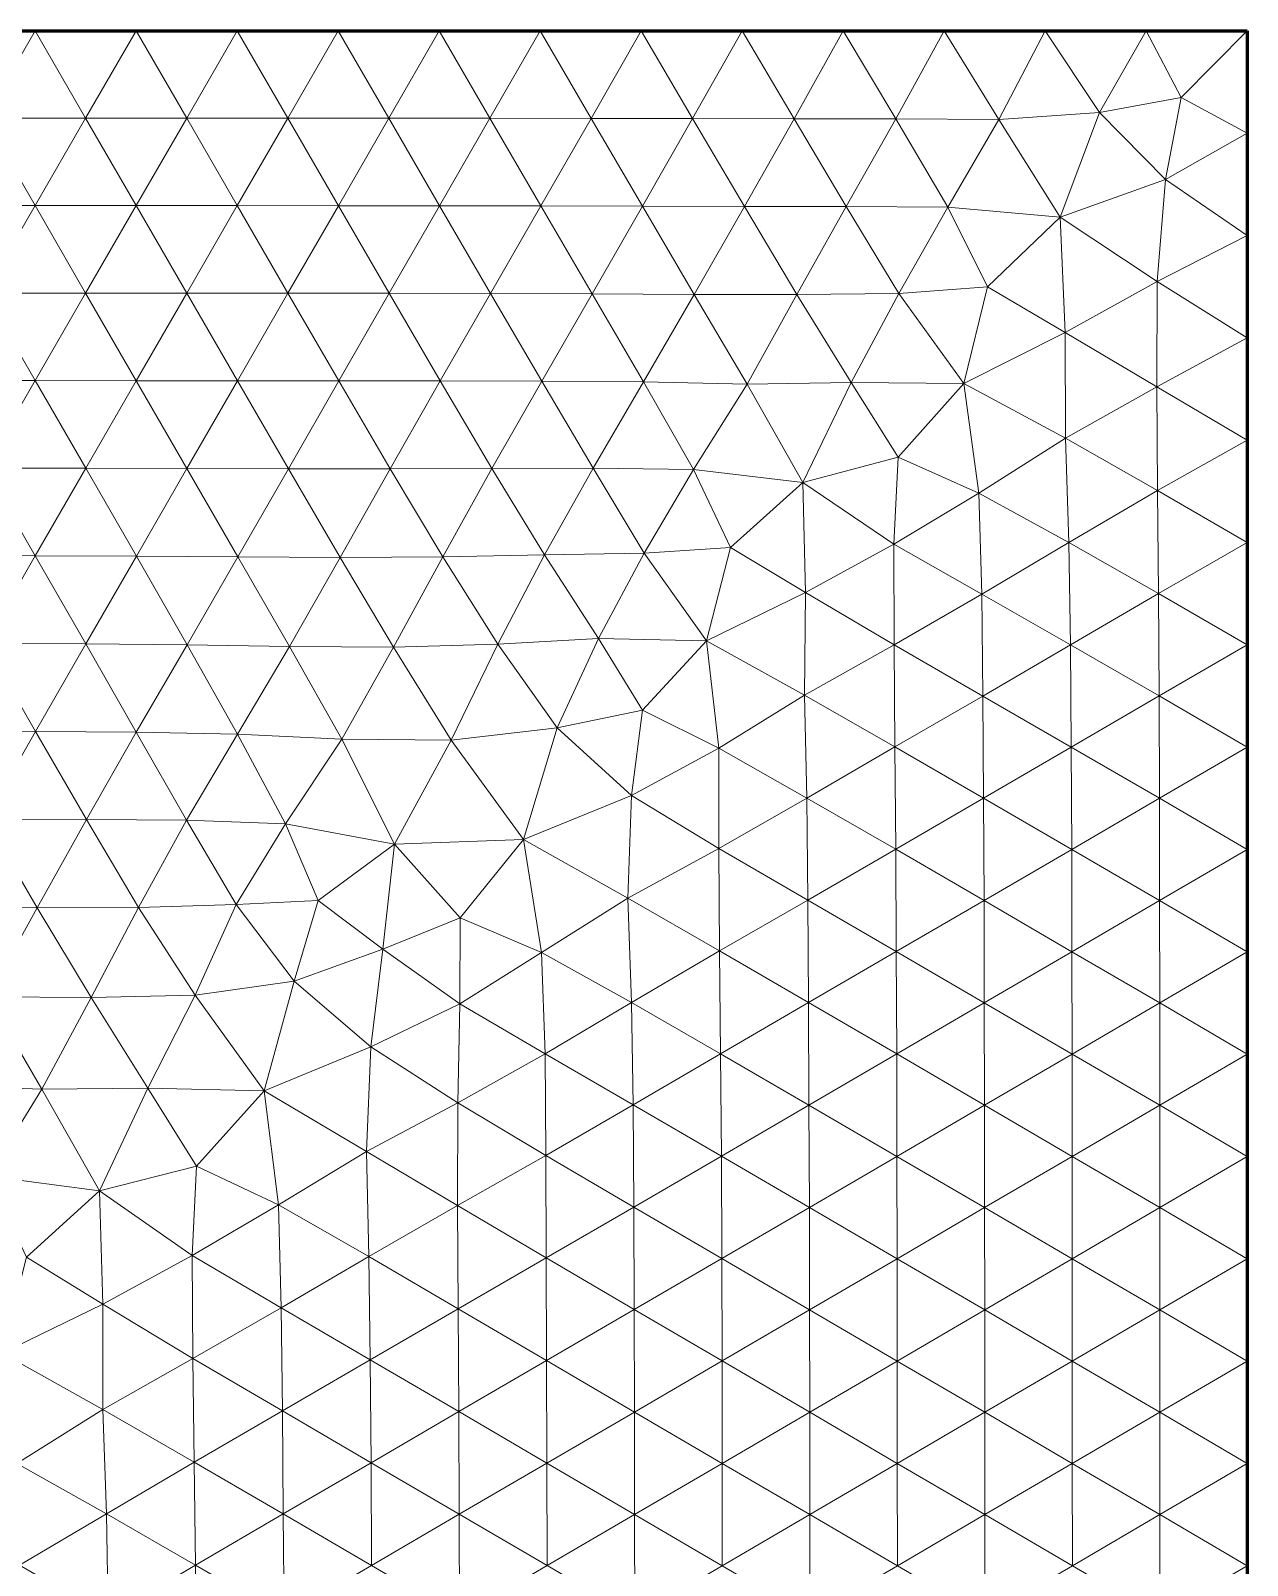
# Model space of a CAD drawing. Extents: x 1.2 to 53.9, y -43.5 to 3.2.
# Drawn here: x 42 to 44.409, y -26.299 to -23.259 of the extents above; entities that cross this region are included whole.
import ezdxf

# ---------------------------------------------------------------- set-up
doc = ezdxf.new("R2010")
doc.units = 0
doc.header["$MEASUREMENT"] = 0
doc.layers.add('layer', color=7, linetype='Continuous')

msp = doc.modelspace()

# ---------------------------------------------------------------- linework, layer by layer
at = {"color": 1, "lineweight": 60}
for p, q in [((31.4091, -23.259), (44.4091, -23.259)), ((44.4091, -23.259), (44.4091, -35.759))]:
    msp.add_line(p, q, dxfattribs=at)
at = {"layer": 'layer', "color": 47, "lineweight": 9}
for points in [[(42.0091, -23.259), (41.8091, -23.259), (41.9091, -23.4323)], [(42.1091, -23.4323), (42.0091, -23.259), (41.9091, -23.4323)], [(42.2091, -23.259), (42.0091, -23.259), (42.1091, -23.4323)], [(42.3092, -23.4323), (42.2091, -23.259), (42.1091, -23.4323)], [(42.4091, -23.259), (42.2091, -23.259), (42.3092, -23.4323)], [(42.5092, -23.4323), (42.4091, -23.259), (42.3092, -23.4323)], [(42.6091, -23.259), (42.4091, -23.259), (42.5092, -23.4323)], [(42.7094, -23.4324), (42.6091, -23.259), (42.5092, -23.4323)], [(42.8091, -23.259), (42.6091, -23.259), (42.7094, -23.4324)], [(42.9096, -23.4325), (42.8091, -23.259), (42.7094, -23.4324)], [(43.0091, -23.259), (42.8091, -23.259), (42.9096, -23.4325)], [(43.11, -23.4327), (43.0091, -23.259), (42.9096, -23.4325)], [(43.2091, -23.259), (43.0091, -23.259), (43.11, -23.4327)], [(43.3107, -23.433), (43.2091, -23.259), (43.11, -23.4327)], [(43.4091, -23.259), (43.2091, -23.259), (43.3107, -23.433)], [(43.5117, -23.4333), (43.4091, -23.259), (43.3107, -23.433)], [(43.6091, -23.259), (43.4091, -23.259), (43.5117, -23.4333)], [(43.7131, -23.4338), (43.6091, -23.259), (43.5117, -23.4333)], [(43.8091, -23.259), (43.6091, -23.259), (43.7131, -23.4338)], [(43.9173, -23.4351), (43.8091, -23.259), (43.7131, -23.4338)], [(44.0091, -23.259), (43.8091, -23.259), (43.9173, -23.4351)], [(44.1167, -23.4212), (44.0091, -23.259), (43.9173, -23.4351)], [(44.2091, -23.259), (44.0091, -23.259), (44.1167, -23.4212)], [(44.2783, -23.3911), (44.2091, -23.259), (44.1167, -23.4212)], [(44.4091, -23.259), (44.2091, -23.259), (44.2783, -23.3911)], [(44.4091, -23.4617), (44.4091, -23.259), (44.2783, -23.3911)], [(44.2472, -23.5539), (44.2783, -23.3911), (44.1167, -23.4212)], [(44.2472, -23.5539), (44.4091, -23.4617), (44.2783, -23.3911)], [(42.0091, -23.6055), (41.9091, -23.4323), (41.8091, -23.6055)], [(42.1091, -23.4323), (41.9091, -23.4323), (42.0091, -23.6055)], [(42.2092, -23.6056), (42.1091, -23.4323), (42.0091, -23.6055)], [(42.3092, -23.4323), (42.1091, -23.4323), (42.2092, -23.6056)], [(42.4093, -23.6056), (42.3092, -23.4323), (42.2092, -23.6056)], [(42.5092, -23.4323), (42.3092, -23.4323), (42.4093, -23.6056)], [(42.6095, -23.6057), (42.5092, -23.4323), (42.4093, -23.6056)], [(42.7094, -23.4324), (42.5092, -23.4323), (42.6095, -23.6057)], [(42.8099, -23.6058), (42.7094, -23.4324), (42.6095, -23.6057)], [(42.9096, -23.4325), (42.7094, -23.4324), (42.8099, -23.6058)], [(43.0105, -23.6061), (42.9096, -23.4325), (42.8099, -23.6058)], [(43.11, -23.4327), (42.9096, -23.4325), (43.0105, -23.6061)], [(43.2116, -23.6067), (43.11, -23.4327), (43.0105, -23.6061)], [(43.3107, -23.433), (43.11, -23.4327), (43.2116, -23.6067)], [(43.4133, -23.6072), (43.3107, -23.433), (43.2116, -23.6067)], [(43.5117, -23.4333), (43.3107, -23.433), (43.4133, -23.6072)], [(43.6151, -23.6074), (43.5117, -23.4333), (43.4133, -23.6072)], [(43.7131, -23.4338), (43.5117, -23.4333), (43.6151, -23.6074)], [(43.8164, -23.6086), (43.7131, -23.4338), (43.6151, -23.6074)], [(43.9173, -23.4351), (43.7131, -23.4338), (43.8164, -23.6086)], [(44.0389, -23.6285), (43.9173, -23.4351), (43.8164, -23.6086)], [(44.1167, -23.4212), (43.9173, -23.4351), (44.0389, -23.6285)], [(44.0389, -23.6285), (44.2472, -23.5539), (44.1167, -23.4212)], [(44.4091, -23.6644), (44.4091, -23.4617), (44.2472, -23.5539)], [(44.2306, -23.7559), (44.2472, -23.5539), (44.0389, -23.6285)], [(44.2306, -23.7559), (44.4091, -23.6644), (44.2472, -23.5539)], [(42.0091, -23.6055), (41.8091, -23.6055), (41.9091, -23.7788)], [(42.1092, -23.7788), (42.0091, -23.6055), (41.9091, -23.7788)], [(42.2092, -23.6056), (42.0091, -23.6055), (42.1092, -23.7788)], [(42.3093, -23.779), (42.2092, -23.6056), (42.1092, -23.7788)], [(42.4093, -23.6056), (42.2092, -23.6056), (42.3093, -23.779)], [(42.5096, -23.7791), (42.4093, -23.6056), (42.3093, -23.779)], [(42.6095, -23.6057), (42.4093, -23.6056), (42.5096, -23.7791)], [(42.7101, -23.7792), (42.6095, -23.6057), (42.5096, -23.7791)], [(42.8099, -23.6058), (42.6095, -23.6057), (42.7101, -23.7792)], [(42.9108, -23.7794), (42.8099, -23.6058), (42.7101, -23.7792)], [(43.0105, -23.6061), (42.8099, -23.6058), (42.9108, -23.7794)], [(43.112, -23.7801), (43.0105, -23.6061), (42.9108, -23.7794)], [(43.2116, -23.6067), (43.0105, -23.6061), (43.112, -23.7801)], [(43.3142, -23.7815), (43.2116, -23.6067), (43.112, -23.7801)], [(43.4133, -23.6072), (43.2116, -23.6067), (43.3142, -23.7815)], [(43.5174, -23.7817), (43.4133, -23.6072), (43.3142, -23.7815)], [(43.6151, -23.6074), (43.4133, -23.6072), (43.5174, -23.7817)], [(43.7193, -23.7796), (43.6151, -23.6074), (43.5174, -23.7817)], [(43.8164, -23.6086), (43.6151, -23.6074), (43.7193, -23.7796)], [(43.8944, -23.7664), (43.8164, -23.6086), (43.7193, -23.7796)], [(44.0389, -23.6285), (43.8164, -23.6086), (43.8944, -23.7664)], [(44.0487, -23.8567), (44.0389, -23.6285), (43.8944, -23.7664)], [(44.0487, -23.8567), (44.2306, -23.7559), (44.0389, -23.6285)], [(44.4091, -23.8671), (44.4091, -23.6644), (44.2306, -23.7559)], [(43.8478, -23.9578), (43.8944, -23.7664), (43.7193, -23.7796)], [(43.8478, -23.9578), (44.0487, -23.8567), (43.8944, -23.7664)], [(44.2297, -23.9643), (44.2306, -23.7559), (44.0487, -23.8567)], [(44.2297, -23.9643), (44.4091, -23.8671), (44.2306, -23.7559)], [(42.0092, -23.9521), (41.9091, -23.7788), (41.8091, -23.952)], [(42.1092, -23.7788), (41.9091, -23.7788), (42.0092, -23.9521)], [(42.2093, -23.9524), (42.1092, -23.7788), (42.0092, -23.9521)], [(42.3093, -23.779), (42.1092, -23.7788), (42.2093, -23.9524)], [(42.4098, -23.9526), (42.3093, -23.779), (42.2093, -23.9524)], [(42.5096, -23.7791), (42.3093, -23.779), (42.4098, -23.9526)], [(42.6105, -23.9528), (42.5096, -23.7791), (42.4098, -23.9526)], [(42.7101, -23.7792), (42.5096, -23.7791), (42.6105, -23.9528)], [(42.8114, -23.9527), (42.7101, -23.7792), (42.6105, -23.9528)], [(42.9108, -23.7794), (42.7101, -23.7792), (42.8114, -23.9527)], [(43.0123, -23.9529), (42.9108, -23.7794), (42.8114, -23.9527)], [(43.112, -23.7801), (42.9108, -23.7794), (43.0123, -23.9529)], [(43.2137, -23.9545), (43.112, -23.7801), (43.0123, -23.9529)], [(43.3142, -23.7815), (43.112, -23.7801), (43.2137, -23.9545)], [(43.4186, -23.9592), (43.3142, -23.7815), (43.2137, -23.9545)], [(43.5174, -23.7817), (43.3142, -23.7815), (43.4186, -23.9592)], [(43.6251, -23.9559), (43.5174, -23.7817), (43.4186, -23.9592)], [(43.7193, -23.7796), (43.5174, -23.7817), (43.6251, -23.9559)], [(43.8478, -23.9578), (43.7193, -23.7796), (43.6251, -23.9559)], [(44.0489, -24.0662), (44.0487, -23.8567), (43.8478, -23.9578)], [(44.0489, -24.0662), (44.2297, -23.9643), (44.0487, -23.8567)], [(44.4091, -24.0699), (44.4091, -23.8671), (44.2297, -23.9643)], [(42.0092, -23.9521), (41.8091, -23.952), (41.9092, -24.1254)], [(42.1093, -24.1258), (42.0092, -23.9521), (41.9092, -24.1254)], [(42.2093, -23.9524), (42.0092, -23.9521), (42.1093, -24.1258)], [(42.3098, -24.1263), (42.2093, -23.9524), (42.1093, -24.1258)], [(42.4098, -23.9526), (42.2093, -23.9524), (42.3098, -24.1263)], [(42.5108, -24.1268), (42.4098, -23.9526), (42.3098, -24.1263)], [(42.6105, -23.9528), (42.4098, -23.9526), (42.5108, -24.1268)], [(42.7123, -24.1268), (42.6105, -23.9528), (42.5108, -24.1268)], [(42.8114, -23.9527), (42.6105, -23.9528), (42.7123, -24.1268)], [(42.9137, -24.1259), (42.8114, -23.9527), (42.7123, -24.1268)], [(43.0123, -23.9529), (42.8114, -23.9527), (42.9137, -24.1259)], [(43.1139, -24.1254), (43.0123, -23.9529), (42.9137, -24.1259)], [(43.2137, -23.9545), (43.0123, -23.9529), (43.1139, -24.1254)], [(43.3126, -24.1282), (43.2137, -23.9545), (43.1139, -24.1254)], [(43.4186, -23.9592), (43.2137, -23.9545), (43.3126, -24.1282)], [(43.5292, -24.1539), (43.4186, -23.9592), (43.3126, -24.1282)], [(43.6251, -23.9559), (43.4186, -23.9592), (43.5292, -24.1539)], [(43.7181, -24.1037), (43.6251, -23.9559), (43.5292, -24.1539)], [(43.7181, -24.1037), (43.8478, -23.9578), (43.6251, -23.9559)], [(43.8777, -24.1753), (43.8478, -23.9578), (43.7181, -24.1037)], [(43.8777, -24.1753), (44.0489, -24.0662), (43.8478, -23.9578)], [(44.2311, -24.1699), (44.2297, -23.9643), (44.0489, -24.0662)], [(44.2311, -24.1699), (44.4091, -24.0699), (44.2297, -23.9643)], [(44.0559, -24.2727), (44.0489, -24.0662), (43.8777, -24.1753)], [(44.0559, -24.2727), (44.2311, -24.1699), (44.0489, -24.0662)], [(44.4091, -24.2726), (44.4091, -24.0699), (44.2311, -24.1699)], [(43.7092, -24.2759), (43.7181, -24.1037), (43.5292, -24.1539)], [(43.7092, -24.2759), (43.8777, -24.1753), (43.7181, -24.1037)], [(42.0093, -24.2992), (41.9092, -24.1254), (41.8092, -24.2988)], [(42.1093, -24.1258), (41.9092, -24.1254), (42.0093, -24.2992)], [(42.2096, -24.3), (42.1093, -24.1258), (42.0093, -24.2992)], [(42.3098, -24.1263), (42.1093, -24.1258), (42.2096, -24.3)], [(42.4108, -24.3013), (42.3098, -24.1263), (42.2096, -24.3)], [(42.5108, -24.1268), (42.3098, -24.1263), (42.4108, -24.3013)], [(42.6133, -24.3022), (42.5108, -24.1268), (42.4108, -24.3013)], [(42.7123, -24.1268), (42.5108, -24.1268), (42.6133, -24.3022)], [(42.8164, -24.3009), (42.7123, -24.1268), (42.6133, -24.3022)], [(42.9137, -24.1259), (42.7123, -24.1268), (42.8164, -24.3009)], [(43.0178, -24.2971), (42.9137, -24.1259), (42.8164, -24.3009)], [(43.1139, -24.1254), (42.9137, -24.1259), (43.0178, -24.2971)], [(43.2152, -24.294), (43.1139, -24.1254), (43.0178, -24.2971)], [(43.3126, -24.1282), (43.1139, -24.1254), (43.2152, -24.294)], [(43.3858, -24.283), (43.3126, -24.1282), (43.2152, -24.294)], [(43.5292, -24.1539), (43.3126, -24.1282), (43.3858, -24.283)], [(43.5345, -24.3717), (43.5292, -24.1539), (43.3858, -24.283)], [(43.5345, -24.3717), (43.7092, -24.2759), (43.5292, -24.1539)], [(43.8834, -24.3753), (43.8777, -24.1753), (43.7092, -24.2759)], [(43.8834, -24.3753), (44.0559, -24.2727), (43.8777, -24.1753)], [(44.2332, -24.3738), (44.2311, -24.1699), (44.0559, -24.2727)], [(44.2332, -24.3738), (44.4091, -24.2726), (44.2311, -24.1699)], [(43.3383, -24.4673), (43.3858, -24.283), (43.2152, -24.294)], [(43.3383, -24.4673), (43.5345, -24.3717), (43.3858, -24.283)], [(43.7099, -24.4754), (43.7092, -24.2759), (43.5345, -24.3717)], [(43.7099, -24.4754), (43.8834, -24.3753), (43.7092, -24.2759)], [(44.0592, -24.4756), (44.0559, -24.2727), (43.8834, -24.3753)], [(44.0592, -24.4756), (44.2332, -24.3738), (44.0559, -24.2727)], [(44.4091, -24.4753), (44.4091, -24.2726), (44.2332, -24.3738)], [(42.0093, -24.2992), (41.8092, -24.2988), (41.9093, -24.4726)], [(42.1094, -24.4735), (42.0093, -24.2992), (41.9093, -24.4726)], [(42.2096, -24.3), (42.0093, -24.2992), (42.1094, -24.4735)], [(42.3101, -24.4753), (42.2096, -24.3), (42.1094, -24.4735)], [(42.4108, -24.3013), (42.2096, -24.3), (42.3101, -24.4753)], [(42.5128, -24.4785), (42.4108, -24.3013), (42.3101, -24.4753)], [(42.6133, -24.3022), (42.4108, -24.3013), (42.5128, -24.4785)], [(42.719, -24.4801), (42.6133, -24.3022), (42.5128, -24.4785)], [(42.8164, -24.3009), (42.6133, -24.3022), (42.719, -24.4801)], [(42.9252, -24.4741), (42.8164, -24.3009), (42.719, -24.4801)], [(43.0178, -24.2971), (42.8164, -24.3009), (42.9252, -24.4741)], [(43.1247, -24.4628), (43.0178, -24.2971), (42.9252, -24.4741)], [(43.2152, -24.294), (43.0178, -24.2971), (43.1247, -24.4628)], [(43.3383, -24.4673), (43.2152, -24.294), (43.1247, -24.4628)], [(43.5327, -24.5751), (43.5345, -24.3717), (43.3383, -24.4673)], [(43.5327, -24.5751), (43.7099, -24.4754), (43.5345, -24.3717)], [(43.8856, -24.5769), (43.8834, -24.3753), (43.7099, -24.4754)], [(43.8856, -24.5769), (44.0592, -24.4756), (43.8834, -24.3753)], [(44.2344, -24.5767), (44.2332, -24.3738), (44.0592, -24.4756)], [(44.2344, -24.5767), (44.4091, -24.4753), (44.2332, -24.3738)], [(43.1247, -24.4628), (42.9252, -24.4741), (43.0428, -24.6399)], [(43.2116, -24.6047), (43.1247, -24.4628), (43.0428, -24.6399)], [(43.2116, -24.6047), (43.3383, -24.4673), (43.1247, -24.4628)], [(43.3625, -24.6798), (43.3383, -24.4673), (43.2116, -24.6047)], [(43.3625, -24.6798), (43.5327, -24.5751), (43.3383, -24.4673)], [(42.0097, -24.647), (41.9093, -24.4726), (41.8097, -24.6462)], [(42.1094, -24.4735), (41.9093, -24.4726), (42.0097, -24.647)], [(42.2095, -24.6485), (42.1094, -24.4735), (42.0097, -24.647)], [(42.3101, -24.4753), (42.1094, -24.4735), (42.2095, -24.6485)], [(42.41, -24.6524), (42.3101, -24.4753), (42.2095, -24.6485)], [(42.5128, -24.4785), (42.3101, -24.4753), (42.41, -24.6524)], [(42.6163, -24.6621), (42.5128, -24.4785), (42.41, -24.6524)], [(42.719, -24.4801), (42.5128, -24.4785), (42.6163, -24.6621)], [(42.8328, -24.6642), (42.719, -24.4801), (42.6163, -24.6621)], [(42.9252, -24.4741), (42.719, -24.4801), (42.8328, -24.6642)], [(43.0428, -24.6399), (42.9252, -24.4741), (42.8328, -24.6642)], [(43.7113, -24.6777), (43.7099, -24.4754), (43.5327, -24.5751)], [(43.7113, -24.6777), (43.8856, -24.5769), (43.7099, -24.4754)], [(44.0606, -24.6781), (44.0592, -24.4756), (43.8856, -24.5769)], [(44.0606, -24.6781), (44.2344, -24.5767), (44.0592, -24.4756)], [(44.4091, -24.678), (44.4091, -24.4753), (44.2344, -24.5767)], [(43.5373, -24.7789), (43.5327, -24.5751), (43.3625, -24.6798)], [(43.5373, -24.7789), (43.7113, -24.6777), (43.5327, -24.5751)], [(43.8869, -24.7793), (43.8856, -24.5769), (43.7113, -24.6777)], [(43.8869, -24.7793), (44.0606, -24.6781), (43.8856, -24.5769)], [(44.2351, -24.7793), (44.2344, -24.5767), (44.0606, -24.6781)], [(44.2351, -24.7793), (44.4091, -24.678), (44.2344, -24.5767)], [(43.19, -24.7736), (43.2116, -24.6047), (43.0428, -24.6399)], [(43.19, -24.7736), (43.3625, -24.6798), (43.2116, -24.6047)], [(42.0097, -24.647), (41.8097, -24.6462), (41.9107, -24.8209)], [(42.1107, -24.8216), (42.0097, -24.647), (41.9107, -24.8209)], [(42.2095, -24.6485), (42.0097, -24.647), (42.1107, -24.8216)], [(42.3089, -24.8228), (42.2095, -24.6485), (42.1107, -24.8216)], [(42.41, -24.6524), (42.2095, -24.6485), (42.3089, -24.8228)], [(42.976, -24.8609), (43.0428, -24.6399), (42.8328, -24.6642)], [(42.976, -24.8609), (43.19, -24.7736), (43.0428, -24.6399)], [(42.5049, -24.8297), (42.41, -24.6524), (42.3089, -24.8228)], [(42.6163, -24.6621), (42.41, -24.6524), (42.5049, -24.8297)], [(42.7207, -24.8702), (42.6163, -24.6621), (42.5049, -24.8297)], [(42.8328, -24.6642), (42.6163, -24.6621), (42.7207, -24.8702)], [(42.976, -24.8609), (42.8328, -24.6642), (42.7207, -24.8702)], [(43.363, -24.8789), (43.3625, -24.6798), (43.19, -24.7736)], [(43.363, -24.8789), (43.5373, -24.7789), (43.3625, -24.6798)], [(43.713, -24.8803), (43.7113, -24.6777), (43.5373, -24.7789)], [(43.713, -24.8803), (43.8869, -24.7793), (43.7113, -24.6777)], [(44.0614, -24.8806), (44.0606, -24.6781), (43.8869, -24.7793)], [(44.0614, -24.8806), (44.2351, -24.7793), (44.0606, -24.6781)], [(44.4091, -24.8807), (44.4091, -24.678), (44.2351, -24.7793)], [(43.1827, -24.9774), (43.19, -24.7736), (42.976, -24.8609)], [(43.1827, -24.9774), (43.363, -24.8789), (43.19, -24.7736)], [(43.5389, -24.9812), (43.5373, -24.7789), (43.363, -24.8789)], [(43.5389, -24.9812), (43.713, -24.8803), (43.5373, -24.7789)], [(43.8878, -24.9819), (43.8869, -24.7793), (43.713, -24.8803)], [(43.8878, -24.9819), (44.0614, -24.8806), (43.8869, -24.7793)], [(44.2354, -24.982), (44.2351, -24.7793), (44.0614, -24.8806)], [(44.2354, -24.982), (44.4091, -24.8807), (44.2351, -24.7793)], [(42.0135, -24.9965), (41.9107, -24.8209), (41.812, -24.9954)], [(42.1107, -24.8216), (41.9107, -24.8209), (42.0135, -24.9965)], [(42.2138, -24.9956), (42.1107, -24.8216), (42.0135, -24.9965)], [(42.3089, -24.8228), (42.1107, -24.8216), (42.2138, -24.9956)], [(42.4071, -24.9901), (42.3089, -24.8228), (42.2138, -24.9956)], [(42.5049, -24.8297), (42.3089, -24.8228), (42.4071, -24.9901)], [(42.5049, -24.8297), (42.4071, -24.9901), (42.5695, -24.9821)], [(42.7207, -24.8702), (42.5049, -24.8297), (42.5695, -24.9821)], [(42.8509, -25.0161), (42.976, -24.8609), (42.7207, -24.8702)], [(43.0116, -25.0851), (42.976, -24.8609), (42.8509, -25.0161)], [(43.0116, -25.0851), (43.1827, -24.9774), (42.976, -24.8609)], [(42.6974, -25.0781), (42.7207, -24.8702), (42.5695, -24.9821)], [(42.8509, -25.0161), (42.7207, -24.8702), (42.6974, -25.0781)], [(43.3639, -25.0818), (43.363, -24.8789), (43.1827, -24.9774)], [(43.3639, -25.0818), (43.5389, -24.9812), (43.363, -24.8789)], [(43.7141, -25.083), (43.713, -24.8803), (43.5389, -24.9812)], [(43.7141, -25.083), (43.8878, -24.9819), (43.713, -24.8803)], [(44.0619, -25.0833), (44.0614, -24.8806), (43.8878, -24.9819)], [(44.0619, -25.0833), (44.2354, -24.982), (44.0614, -24.8806)], [(44.4091, -25.0834), (44.4091, -24.8807), (44.2354, -24.982)], [(42.5695, -24.9821), (42.4071, -24.9901), (42.5221, -25.1419)], [(42.6974, -25.0781), (42.5695, -24.9821), (42.5221, -25.1419)], [(43.1898, -25.1837), (43.1827, -24.9774), (43.0116, -25.0851)], [(43.1898, -25.1837), (43.3639, -25.0818), (43.1827, -24.9774)], [(43.5402, -25.1841), (43.5389, -24.9812), (43.3639, -25.0818)], [(43.5402, -25.1841), (43.7141, -25.083), (43.5389, -24.9812)], [(43.8884, -25.1846), (43.8878, -24.9819), (43.7141, -25.083)], [(43.8884, -25.1846), (44.0619, -25.0833), (43.8878, -24.9819)], [(44.2356, -25.1847), (44.2354, -24.982), (44.0619, -25.0833)], [(44.2356, -25.1847), (44.4091, -25.0834), (44.2354, -24.982)], [(42.0135, -24.9965), (41.812, -24.9954), (41.9158, -25.1729)], [(42.1203, -25.1737), (42.0135, -24.9965), (41.9158, -25.1729)], [(42.2138, -24.9956), (42.0135, -24.9965), (42.1203, -25.1737)], [(42.3258, -25.1691), (42.2138, -24.9956), (42.1203, -25.1737)], [(42.4071, -24.9901), (42.2138, -24.9956), (42.3258, -25.1691)], [(42.5221, -25.1419), (42.4071, -24.9901), (42.3258, -25.1691)], [(42.8499, -25.1866), (42.8509, -25.0161), (42.6974, -25.0781)], [(42.8499, -25.1866), (43.0116, -25.0851), (42.8509, -25.0161)], [(42.6739, -25.2714), (42.6974, -25.0781), (42.5221, -25.1419)], [(42.6739, -25.2714), (42.8499, -25.1866), (42.6974, -25.0781)], [(43.0188, -25.2854), (43.0116, -25.0851), (42.8499, -25.1866)], [(43.0188, -25.2854), (43.1898, -25.1837), (43.0116, -25.0851)], [(43.3664, -25.2853), (43.3639, -25.0818), (43.1898, -25.1837)], [(43.3664, -25.2853), (43.5402, -25.1841), (43.3639, -25.0818)], [(43.7149, -25.2858), (43.7141, -25.083), (43.5402, -25.1841)], [(43.7149, -25.2858), (43.8884, -25.1846), (43.7141, -25.083)], [(44.0622, -25.286), (44.0619, -25.0833), (43.8884, -25.1846)], [(44.0622, -25.286), (44.2356, -25.1847), (44.0619, -25.0833)], [(44.4091, -25.2861), (44.4091, -25.0834), (44.2356, -25.1847)], [(42.4627, -25.3586), (42.5221, -25.1419), (42.3258, -25.1691)], [(42.4627, -25.3586), (42.6739, -25.2714), (42.5221, -25.1419)], [(42.0227, -25.3554), (41.9158, -25.1729), (41.8158, -25.3482)], [(42.1203, -25.1737), (41.9158, -25.1729), (42.0227, -25.3554)], [(42.2325, -25.3538), (42.1203, -25.1737), (42.0227, -25.3554)], [(42.3258, -25.1691), (42.1203, -25.1737), (42.2325, -25.3538)], [(42.4627, -25.3586), (42.3258, -25.1691), (42.2325, -25.3538)], [(42.8458, -25.3828), (42.8499, -25.1866), (42.6739, -25.2714)], [(42.8458, -25.3828), (43.0188, -25.2854), (42.8499, -25.1866)], [(43.1932, -25.3866), (43.1898, -25.1837), (43.0188, -25.2854)], [(43.1932, -25.3866), (43.3664, -25.2853), (43.1898, -25.1837)], [(43.5413, -25.387), (43.5402, -25.1841), (43.3664, -25.2853)], [(43.5413, -25.387), (43.7149, -25.2858), (43.5402, -25.1841)], [(43.8888, -25.3873), (43.8884, -25.1846), (43.7149, -25.2858)], [(43.8888, -25.3873), (44.0622, -25.286), (43.8884, -25.1846)], [(44.2357, -25.3874), (44.2356, -25.1847), (44.0622, -25.286)], [(44.2357, -25.3874), (44.4091, -25.2861), (44.2356, -25.1847)], [(42.665, -25.4788), (42.6739, -25.2714), (42.4627, -25.3586)], [(42.665, -25.4788), (42.8458, -25.3828), (42.6739, -25.2714)], [(43.02, -25.4868), (43.0188, -25.2854), (42.8458, -25.3828)], [(43.02, -25.4868), (43.1932, -25.3866), (43.0188, -25.2854)], [(43.3679, -25.4882), (43.3664, -25.2853), (43.1932, -25.3866)], [(43.3679, -25.4882), (43.5413, -25.387), (43.3664, -25.2853)], [(43.7154, -25.4886), (43.7149, -25.2858), (43.5413, -25.387)], [(43.7154, -25.4886), (43.8888, -25.3873), (43.7149, -25.2858)], [(44.0624, -25.4887), (44.0622, -25.286), (43.8888, -25.3873)], [(44.0624, -25.4887), (44.2357, -25.3874), (44.0622, -25.286)], [(44.4091, -25.4888), (44.4091, -25.2861), (44.2357, -25.3874)], [(42.0227, -25.3554), (41.8158, -25.3482), (41.9165, -25.5276)], [(42.1367, -25.5572), (42.0227, -25.3554), (41.9165, -25.5276)], [(42.2325, -25.3538), (42.0227, -25.3554), (42.1367, -25.5572)], [(42.3287, -25.5083), (42.2325, -25.3538), (42.1367, -25.5572)], [(42.3287, -25.5083), (42.4627, -25.3586), (42.2325, -25.3538)], [(42.4908, -25.5849), (42.4627, -25.3586), (42.3287, -25.5083)], [(42.4908, -25.5849), (42.665, -25.4788), (42.4627, -25.3586)], [(42.8451, -25.5862), (42.8458, -25.3828), (42.665, -25.4788)], [(42.8451, -25.5862), (43.02, -25.4868), (42.8458, -25.3828)], [(43.1946, -25.5892), (43.1932, -25.3866), (43.02, -25.4868)], [(43.1946, -25.5892), (43.3679, -25.4882), (43.1932, -25.3866)], [(43.5421, -25.5898), (43.5413, -25.387), (43.3679, -25.4882)], [(43.5421, -25.5898), (43.7154, -25.4886), (43.5413, -25.387)], [(43.8891, -25.59), (43.8888, -25.3873), (43.7154, -25.4886)], [(43.8891, -25.59), (44.0624, -25.4887), (43.8888, -25.3873)], [(44.2358, -25.5901), (44.2357, -25.3874), (44.0624, -25.4887)], [(44.2358, -25.5901), (44.4091, -25.4888), (44.2357, -25.3874)], [(42.6698, -25.6872), (42.665, -25.4788), (42.4908, -25.5849)], [(42.6698, -25.6872), (42.8451, -25.5862), (42.665, -25.4788)], [(43.0208, -25.6898), (43.02, -25.4868), (42.8451, -25.5862)], [(43.0208, -25.6898), (43.1946, -25.5892), (43.02, -25.4868)], [(43.3688, -25.691), (43.3679, -25.4882), (43.1946, -25.5892)], [(43.3688, -25.691), (43.5421, -25.5898), (43.3679, -25.4882)], [(43.7158, -25.6913), (43.7154, -25.4886), (43.5421, -25.5898)], [(43.7158, -25.6913), (43.8891, -25.59), (43.7154, -25.4886)], [(44.0625, -25.6914), (44.0624, -25.4887), (43.8891, -25.59)], [(44.0625, -25.6914), (44.2358, -25.5901), (44.0624, -25.4887)], [(44.4091, -25.6915), (44.4091, -25.4888), (44.2358, -25.5901)], [(42.1367, -25.5572), (41.9165, -25.5276), (41.9918, -25.6881)], [(42.32, -25.6853), (42.3287, -25.5083), (42.1367, -25.5572)], [(42.32, -25.6853), (42.4908, -25.5849), (42.3287, -25.5083)], [(42.1433, -25.7815), (42.1367, -25.5572), (41.9918, -25.6881)], [(42.1433, -25.7815), (42.32, -25.6853), (42.1367, -25.5572)], [(42.496, -25.7888), (42.4908, -25.5849), (42.32, -25.6853)], [(42.496, -25.7888), (42.6698, -25.6872), (42.4908, -25.5849)], [(42.8466, -25.7906), (42.8451, -25.5862), (42.6698, -25.6872)], [(42.8466, -25.7906), (43.0208, -25.6898), (42.8451, -25.5862)], [(43.1953, -25.7921), (43.1946, -25.5892), (43.0208, -25.6898)], [(43.1953, -25.7921), (43.3688, -25.691), (43.1946, -25.5892)], [(43.5425, -25.7926), (43.5421, -25.5898), (43.3688, -25.691)], [(43.5425, -25.7926), (43.7158, -25.6913), (43.5421, -25.5898)], [(43.8893, -25.7928), (43.8891, -25.59), (43.7158, -25.6913)], [(43.8893, -25.7928), (44.0625, -25.6914), (43.8891, -25.59)], [(44.2358, -25.7928), (44.2358, -25.5901), (44.0625, -25.6914)], [(44.2358, -25.7928), (44.4091, -25.6915), (44.2358, -25.5901)], [(41.9439, -25.8784), (42.1433, -25.7815), (41.9918, -25.6881)], [(42.3214, -25.889), (42.32, -25.6853), (42.1433, -25.7815)], [(42.3214, -25.889), (42.496, -25.7888), (42.32, -25.6853)], [(42.6726, -25.8918), (42.6698, -25.6872), (42.496, -25.7888)], [(42.6726, -25.8918), (42.8466, -25.7906), (42.6698, -25.6872)], [(43.0217, -25.8931), (43.0208, -25.6898), (42.8466, -25.7906)], [(43.0217, -25.8931), (43.1953, -25.7921), (43.0208, -25.6898)], [(43.3692, -25.8939), (43.3688, -25.691), (43.1953, -25.7921)], [(43.3692, -25.8939), (43.5425, -25.7926), (43.3688, -25.691)], [(43.716, -25.8941), (43.7158, -25.6913), (43.5425, -25.7926)], [(43.716, -25.8941), (43.8893, -25.7928), (43.7158, -25.6913)], [(44.0626, -25.8942), (44.0625, -25.6914), (43.8893, -25.7928)], [(44.0626, -25.8942), (44.2358, -25.7928), (44.0625, -25.6914)], [(44.4091, -25.8942), (44.4091, -25.6915), (44.2358, -25.7928)], [(42.1433, -25.9897), (42.1433, -25.7815), (41.9439, -25.8784)], [(42.1433, -25.9897), (42.3214, -25.889), (42.1433, -25.7815)], [(42.4986, -25.9929), (42.496, -25.7888), (42.3214, -25.889)], [(42.4986, -25.9929), (42.6726, -25.8918), (42.496, -25.7888)], [(42.848, -25.9943), (42.8466, -25.7906), (42.6726, -25.8918)], [(42.848, -25.9943), (43.0217, -25.8931), (42.8466, -25.7906)], [(43.1958, -25.9951), (43.1953, -25.7921), (43.0217, -25.8931)], [(43.1958, -25.9951), (43.3692, -25.8939), (43.1953, -25.7921)], [(43.5427, -25.9954), (43.5425, -25.7926), (43.3692, -25.8939)], [(43.5427, -25.9954), (43.716, -25.8941), (43.5425, -25.7926)], [(43.8894, -25.9955), (43.8893, -25.7928), (43.716, -25.8941)], [(43.8894, -25.9955), (44.0626, -25.8942), (43.8893, -25.7928)], [(44.2359, -25.9955), (44.2358, -25.7928), (44.0626, -25.8942)], [(44.2359, -25.9955), (44.4091, -25.8942), (44.2358, -25.7928)], [(41.973, -26.0972), (42.1433, -25.9897), (41.9439, -25.8784)], [(42.324, -26.0941), (42.3214, -25.889), (42.1433, -25.9897)], [(42.324, -26.0941), (42.4986, -25.9929), (42.3214, -25.889)], [(42.6743, -26.0955), (42.6726, -25.8918), (42.4986, -25.9929)], [(42.6743, -26.0955), (42.848, -25.9943), (42.6726, -25.8918)], [(43.0224, -26.0963), (43.0217, -25.8931), (42.848, -25.9943)], [(43.0224, -26.0963), (43.1958, -25.9951), (43.0217, -25.8931)], [(43.3695, -26.0967), (43.3692, -25.8939), (43.1958, -25.9951)], [(43.3695, -26.0967), (43.5427, -25.9954), (43.3692, -25.8939)], [(43.7161, -26.0968), (43.716, -25.8941), (43.5427, -25.9954)], [(43.7161, -26.0968), (43.8894, -25.9955), (43.716, -25.8941)], [(44.0626, -26.0969), (44.0626, -25.8942), (43.8894, -25.9955)], [(44.0626, -26.0969), (44.2359, -25.9955), (44.0626, -25.8942)], [(44.4091, -26.0969), (44.4091, -25.8942), (44.2359, -25.9955)], [(42.1504, -26.1964), (42.1433, -25.9897), (41.973, -26.0972)], [(42.1504, -26.1964), (42.324, -26.0941), (42.1433, -25.9897)], [(42.5005, -26.1968), (42.4986, -25.9929), (42.324, -26.0941)], [(42.5005, -26.1968), (42.6743, -26.0955), (42.4986, -25.9929)], [(42.8489, -26.1976), (42.848, -25.9943), (42.6743, -26.0955)], [(42.8489, -26.1976), (43.0224, -26.0963), (42.848, -25.9943)], [(43.1961, -26.198), (43.1958, -25.9951), (43.0224, -26.0963)], [(43.1961, -26.198), (43.3695, -26.0967), (43.1958, -25.9951)], [(43.5429, -26.1981), (43.5427, -25.9954), (43.3695, -26.0967)], [(43.5429, -26.1981), (43.7161, -26.0968), (43.5427, -25.9954)], [(43.8894, -26.1982), (43.8894, -25.9955), (43.7161, -26.0968)], [(43.8894, -26.1982), (44.0626, -26.0969), (43.8894, -25.9955)], [(44.2359, -26.1982), (44.2359, -25.9955), (44.0626, -26.0969)], [(44.2359, -26.1982), (44.4091, -26.0969), (44.2359, -25.9955)], [(41.9783, -26.2984), (42.1504, -26.1964), (41.973, -26.0972)], [(42.3269, -26.2983), (42.324, -26.0941), (42.1504, -26.1964)], [(42.3269, -26.2983), (42.5005, -26.1968), (42.324, -26.0941)], [(42.6754, -26.2989), (42.6743, -26.0955), (42.5005, -26.1968)], [(42.6754, -26.2989), (42.8489, -26.1976), (42.6743, -26.0955)], [(43.0228, -26.2993), (43.0224, -26.0963), (42.8489, -26.1976)], [(43.0228, -26.2993), (43.1961, -26.198), (43.0224, -26.0963)], [(43.3696, -26.2995), (43.3695, -26.0967), (43.1961, -26.198)], [(43.3696, -26.2995), (43.5429, -26.1981), (43.3695, -26.0967)], [(43.7162, -26.2995), (43.7161, -26.0968), (43.5429, -26.1981)], [(43.7162, -26.2995), (43.8894, -26.1982), (43.7161, -26.0968)], [(44.0627, -26.2996), (44.0626, -26.0969), (43.8894, -26.1982)], [(44.0627, -26.2996), (44.2359, -26.1982), (44.0626, -26.0969)], [(44.4091, -26.2996), (44.4091, -26.0969), (44.2359, -26.1982)], [(42.1537, -26.3999), (42.1504, -26.1964), (41.9783, -26.2984)], [(42.1537, -26.3999), (42.3269, -26.2983), (42.1504, -26.1964)], [(42.502, -26.4002), (42.5005, -26.1968), (42.3269, -26.2983)], [(42.502, -26.4002), (42.6754, -26.2989), (42.5005, -26.1968)], [(42.8495, -26.4006), (42.8489, -26.1976), (42.6754, -26.2989)], [(42.8495, -26.4006), (43.0228, -26.2993), (42.8489, -26.1976)], [(43.1964, -26.4008), (43.1961, -26.198), (43.0228, -26.2993)], [(43.1964, -26.4008), (43.3696, -26.2995), (43.1961, -26.198)], [(43.543, -26.4009), (43.5429, -26.1981), (43.3696, -26.2995)], [(43.543, -26.4009), (43.7162, -26.2995), (43.5429, -26.1981)], [(43.8894, -26.4009), (43.8894, -26.1982), (43.7162, -26.2995)], [(43.8894, -26.4009), (44.0627, -26.2996), (43.8894, -26.1982)], [(44.2359, -26.4009), (44.2359, -26.1982), (44.0627, -26.2996)], [(44.2359, -26.4009), (44.4091, -26.2996), (44.2359, -26.1982)], [(41.9804, -26.5011), (42.1537, -26.3999), (41.9783, -26.2984)], [(42.3286, -26.5017), (42.3269, -26.2983), (42.1537, -26.3999)], [(42.3286, -26.5017), (42.502, -26.4002), (42.3269, -26.2983)]]:
    msp.add_3dface(points, dxfattribs=at)

doc.saveas('drawing.dxf')
